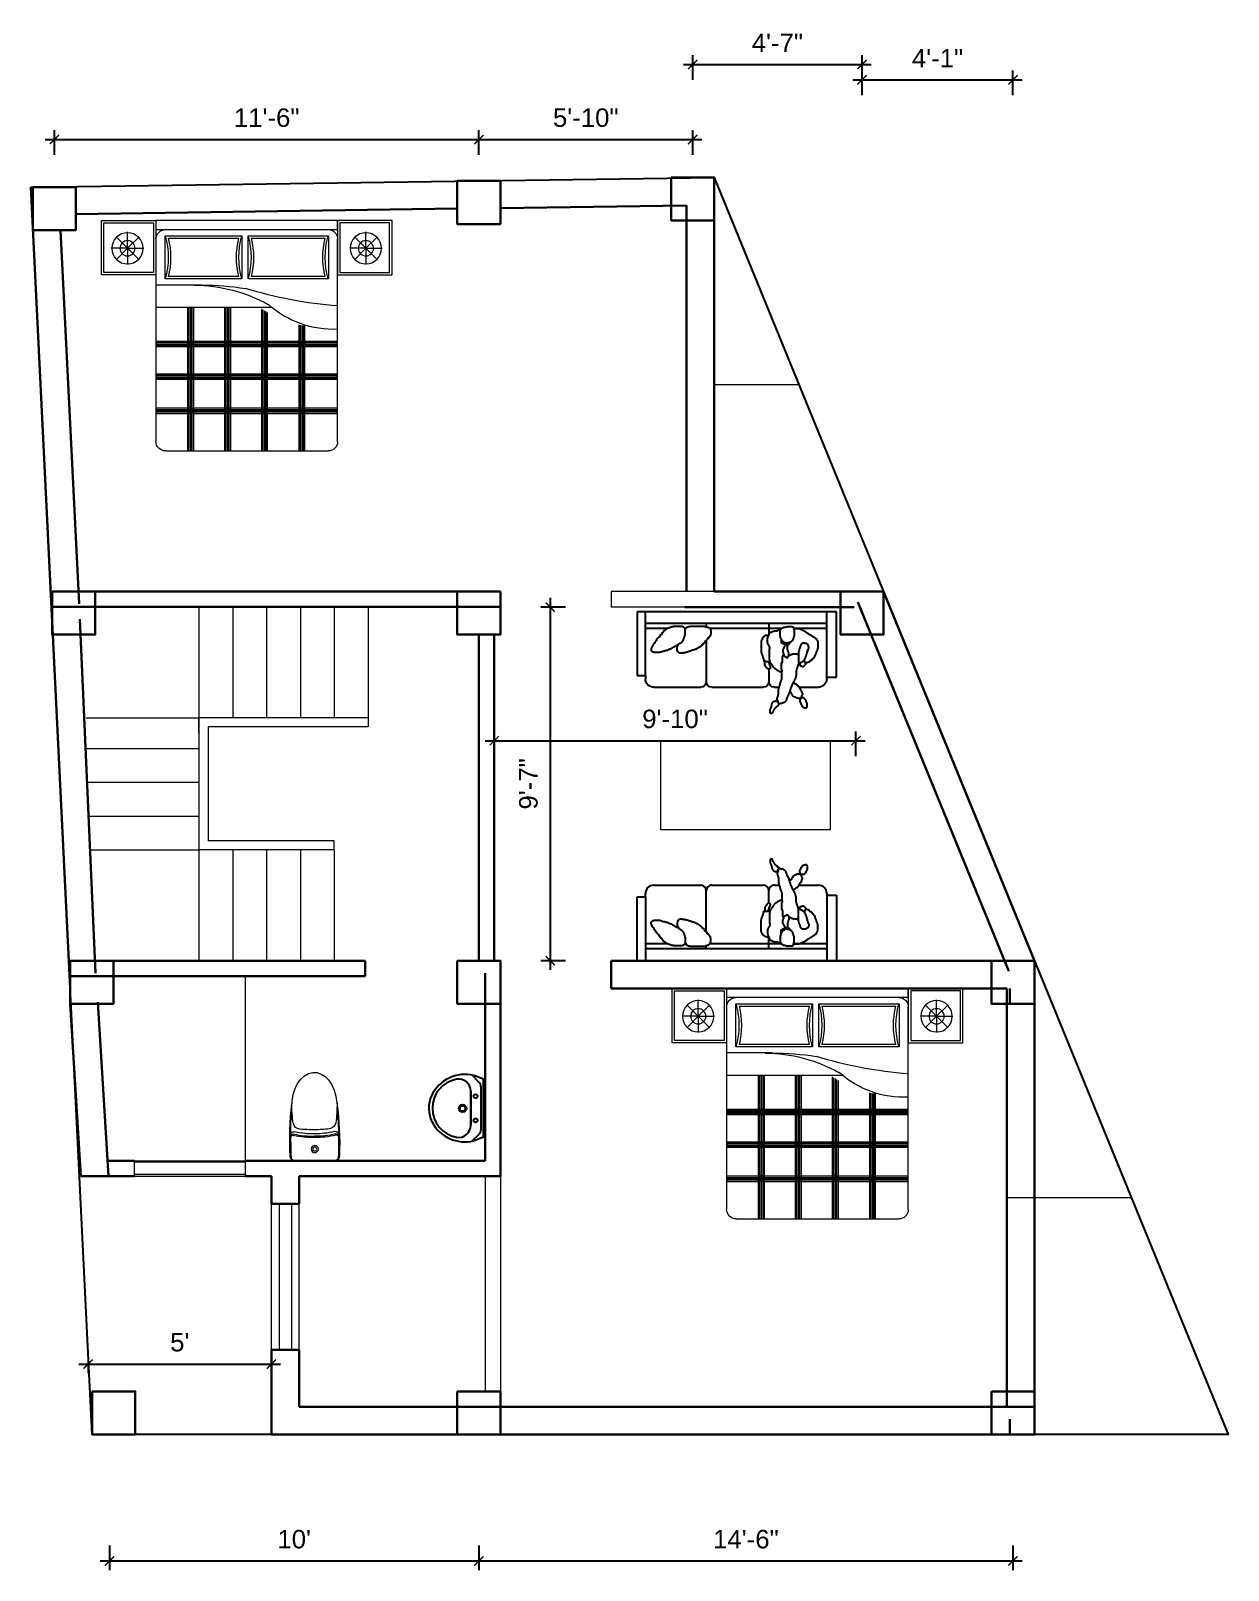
# Model space of a CAD drawing. Header units: inches. Extents: x -6683 to 26091, y -5972 to 4741.
# Drawn here: x 16925 to 17314, y -3688 to -3188 of the extents above; entities that cross this region are included whole.
import ezdxf

# ---------------------------------------------------------------- set-up
doc = ezdxf.new("R2010")
doc.units = ezdxf.units.IN
doc.header["$MEASUREMENT"] = 0
for name, color, linetype, lineweight in [('A-FURN', 9, 'Continuous', 5), ('interior wall', 10, 'Continuous', 13), ('stair', 201, 'Continuous', 13), ('WALL', 12, 'Continuous', 30), ('wall2', 1, 'Continuous', 15), ('windoow', 4, 'Continuous', 5)]:
    doc.layers.add(name, color=color, linetype=linetype, lineweight=lineweight)
doc.layers.add('furniture', color=253, linetype='Continuous')
doc.styles.add('arial 1000', font='arial.ttf')
doc.styles.get("Standard").update_dxf_attribs({"font": 'arial.ttf'})
doc.dimstyles.new("1-8'", dxfattribs={"dimtxt": 6, "dimasz": 3, "dimexe": 3, "dimexo": 6, "dimgap": 4, "dimtad": 1, "dimdec": 0, "dimzin": 0, "dimdsep": 46, "dimlunit": 4, "dimtxsty": 'arial 1000', "dimblk": 'ARCHTICK', "dimcen": 8, "dimdle": 3, "dimclrt": 7, "dimazin": 0, "dimtfac": 1, "dimtdec": 0, "dimtix": 1, "dimtmove": 2, "dimatfit": 3, "dimfxl": 5, "dimfxlon": 1, "dimarcsym": 0})

# ---------------------------------------------------------------- blocks, each defined once
blk = doc.blocks.new('*U26')
at = {"layer": 'furniture'}
for p, q in [((33.88, 8.71), (105.88, 8.71)), ((33.88, -14.98), (33.88, 8.71)), ((37.47, -14.98), (37.47, 8.71)), ((102.92, -14.33), (102.92, 8.71)), ((105.88, 8.71), (105.88, -14.33)), ((37.47, 4.47), (102.92, 4.47)), ((37.47, 2.64), (49.4, 2.64)), ((53.77, 2.64), (79.7, 2.64)), ((58.38, 4.47), (58.38, 0.21)), ((80.97, 4.47), (80.97, 3.23)), ((88.32, 2.64), (88.61, 2.64)), ((94.94, 2.64), (102.92, 2.64)), ((80.97, -1.69), (80.97, -16.56)), ((37.47, -14.98), (33.88, -14.98)), ((37.47, -15.56), (37.47, -14.98)), ((58.38, -12.07), (58.38, -16.56)), ((105.88, -14.33), (102.92, -14.33)), ((102.92, -14.33), (102.92, -15.56)), ((47.52, -18.56), (40.47, -18.56)), ((56.38, -18.56), (54.61, -18.56)), ((78.97, -18.56), (60.38, -18.56)), ((99.92, -18.56), (82.97, -18.56))]:
    blk.add_line(p, q, dxfattribs=at)
for points in [[(49.35, 2.64), (49.2, 2.64), (49, 2.59), (47.46, 2.59), (47.26, 2.49), (47.11, 2.49), (46.96, 2.39), (46.77, 2.34), (46.57, 2.24), (46.42, 2.19), (46.22, 2.14), (46.07, 2.04), (45.92, 1.95), (45.72, 1.85), (45.52, 1.75), (45.37, 1.7), (45.18, 1.5), (44.98, 1.4), (44.78, 1.25), (44.58, 1.1), (44.33, 0.95), (44.13, 0.85), (43.94, 0.7), (43.79, 0.6), (43.54, 0.45), (43.39, 0.36), (43.14, 0.21), (42.94, 0.11), (42.74, -0.04), (42.59, -0.19), (42.4, -0.29), (42.2, -0.39), (42, -0.54), (41.8, -0.64), (41.65, -0.79), (41.4, -0.94), (41.2, -1.14), (41.1, -1.33), (40.96, -1.58), (40.86, -1.78), (40.81, -1.98), (40.71, -2.18), (40.66, -2.38), (40.66, -4.42), (40.76, -4.61), (40.81, -4.81), (40.86, -5.01), (40.96, -5.21), (41.01, -5.36), (41.1, -5.56), (41.15, -5.76), (41.25, -5.96), (41.3, -6.16), (41.4, -6.35), (41.5, -6.55), (41.55, -6.75), (41.6, -6.9), (41.65, -7.1), (41.85, -7.5), (42, -7.7), (42.1, -7.85), (42.2, -8.04), (42.35, -8.24), (42.59, -8.44), (42.79, -8.54), (42.89, -8.74), (43.04, -8.84), (43.24, -8.94), (43.54, -9.04), (43.54, -9.19), (43.69, -9.34), (43.84, -9.49), (44.03, -9.54), (44.23, -9.63), (44.38, -9.68), (44.58, -9.73), (44.83, -9.78), (45.13, -9.78), (45.33, -9.54), (45.42, -9.39), (45.47, -9.19), (45.52, -8.99), (45.57, -8.84), (45.52, -8.64), (45.42, -8.44), (45.23, -8.19), (45.18, -7.99), (45.08, -7.8), (45.03, -7.6), (44.98, -7.4), (44.88, -7.2), (44.83, -7), (44.78, -6.85), (44.73, -6.65), (44.63, -6.45), (44.53, -6.25), (44.48, -6.06), (44.48, -5.71), (44.33, -5.51), (44.33, -5.31), (44.28, -5.16), (44.23, -4.96), (44.08, -4.86), (44.03, -4.66), (43.98, -4.52), (43.98, -4.02), (44.03, -3.82), (44.08, -3.62), (44.13, -3.42), (44.28, -3.12), (44.48, -3.02), (44.68, -2.88), (44.93, -2.78), (45.08, -2.73), (45.28, -2.73), (45.47, -2.63), (45.87, -2.63), (46.02, -2.68), (46.22, -2.73), (46.42, -2.83), (46.57, -2.88), (46.72, -3.07), (46.81, -3.27), (46.91, -3.47), (46.96, -3.67), (47.01, -3.87), (47.06, -4.07), (47.16, -4.27), (47.21, -4.47), (47.26, -4.61), (47.36, -4.81), (47.41, -5.01), (47.46, -5.16), (47.51, -5.36), (47.61, -5.61), (47.66, -5.86), (47.66, -9.93), (47.71, -10.13), (47.76, -10.33), (47.81, -10.53), (47.91, -10.73), (47.96, -10.93), (48.01, -11.13), (48.11, -11.32), (48.16, -11.52), (48.21, -11.67), (48.3, -11.92), (48.35, -12.07), (48.4, -12.27), (48.45, -12.47), (48.45, -12.62), (48.5, -12.82), (48.5, -14.31), (48.6, -14.55), (48.6, -14.75), (48.75, -14.95), (48.8, -15.15), (48.8, -15.35), (48.85, -15.5), (48.9, -15.65), (48.95, -15.8), (49.05, -15.95), (49.15, -16.14), (49.3, -16.39), (49.45, -16.59), (49.5, -16.79), (49.65, -16.99), (49.74, -17.19), (49.84, -17.39), (49.89, -17.59), (50.04, -17.79), (50.09, -17.93), (50.19, -18.18), (50.29, -18.38), (50.34, -18.53), (50.39, -18.73), (50.49, -18.93), (50.54, -19.13), (50.59, -19.33), (50.69, -19.52), (50.74, -19.72), (50.79, -19.92), (50.84, -20.12), (50.94, -20.32), (50.99, -20.52), (51.04, -20.72), (51.23, -21.11), (51.33, -21.31), (51.43, -21.46), (51.63, -21.86), (51.73, -22.06), (51.78, -22.26), (51.83, -22.46), (51.93, -22.66), (51.98, -22.85), (52.03, -23), (52.13, -23.2), (52.28, -23.5), (52.43, -23.75), (52.62, -23.9), (52.82, -24.05), (53.07, -24.2), (53.22, -24.2), (53.42, -24.3), (53.82, -24.4), (54.01, -24.44), (54.16, -24.49), (54.41, -24.59), (54.66, -24.79), (54.86, -24.89), (55.01, -24.99), (55.16, -25.19), (55.26, -25.39), (55.45, -25.49), (55.55, -25.69), (55.95, -25.89), (56.05, -26.08), (56.25, -26.28), (56.4, -26.48), (56.45, -26.68), (56.6, -26.88), (56.75, -27.08), (56.8, -27.28), (56.89, -27.48), (56.99, -27.63), (57.09, -27.87), (57.34, -28.02), (57.49, -28.07), (57.64, -28.07), (57.79, -27.92), (57.84, -27.72), (57.89, -27.53), (57.89, -26.78), (57.84, -26.58), (57.79, -26.43), (57.74, -26.23), (57.59, -26.04), (57.54, -25.89), (57.49, -25.69), (57.39, -25.49), (57.39, -25.29), (57.34, -25.14), (57.29, -24.94), (57.24, -24.74), (57.19, -24.59), (57.14, -24.4), (57.04, -24.25), (56.94, -24.05), (56.8, -23.85), (56.65, -23.75), (56.4, -23.65), (56.25, -23.6), (56, -23.55), (55.7, -23.35), (55.5, -23.5), (55.36, -23.65), (55.16, -23.95), (55.06, -24.2), (54.86, -24.44), (54.66, -24.59), (54.71, -24.4), (54.86, -24.2), (54.96, -23.95), (55.06, -23.75), (55.06, -23.6), (55.21, -23.3), (55.26, -23.1), (55.36, -22.95), (55.36, -22.56), (55.31, -22.41), (55.26, -22.26), (55.16, -22.06), (55.11, -21.86), (55.01, -21.71), (54.96, -21.56), (54.96, -21.41), (54.91, -21.26), (54.91, -19.62), (54.86, -19.43), (54.81, -19.23), (54.76, -19.03), (54.71, -18.83), (54.61, -18.63), (54.61, -18.48), (54.51, -18.23), (54.46, -18.03), (54.41, -17.83), (54.36, -17.69), (54.26, -17.54), (54.26, -17.19), (54.16, -16.99), (54.16, -16.84), (54.01, -16.64), (53.92, -16.39), (53.87, -16.24), (53.82, -16.05), (53.77, -15.85), (53.72, -15.65), (53.67, -15.45), (53.67, -13.76), (53.72, -13.51), (53.96, -13.26), (54.21, -13.06), (54.41, -12.96), (54.61, -12.91), (54.81, -12.77), (54.96, -12.62), (55.16, -12.52), (55.31, -12.47), (55.45, -12.37), (55.7, -12.22), (55.9, -12.07), (56.1, -11.92), (56.35, -11.72), (56.55, -11.47), (56.65, -11.32), (56.84, -11.13), (56.94, -10.88), (57.09, -10.73), (57.19, -10.48), (57.39, -10.28), (57.54, -10.08), (57.64, -9.88), (57.74, -9.73), (57.84, -9.54), (57.94, -9.39), (58.04, -9.19), (58.04, -8.79), (58.09, -8.64), (58.09, -4.81), (58.04, -4.57), (58.04, -4.17), (58.09, -4.02), (58.14, -3.87), (58.23, -3.62), (58.38, -3.42), (58.48, -3.22), (58.58, -3.02), (58.68, -2.88), (58.78, -2.63), (58.83, -2.43), (58.83, -0.94), (58.78, -0.74), (58.73, -0.59), (58.68, -0.39), (58.63, -0.24), (58.48, 0.01), (58.48, 0.16), (59.13, 0.16), (59.28, 0.11), (59.63, 0.11), (59.82, 0.01), (60.07, -0.24), (60.32, -0.34), (60.47, -0.59), (60.62, -0.74), (60.67, -0.89), (60.82, -1.19), (60.92, -1.33), (61.02, -1.53), (61.07, -1.68), (61.11, -1.88), (61.11, -6.06), (61.07, -6.21), (60.97, -6.45), (60.92, -6.6), (60.87, -6.8), (60.77, -7), (60.72, -7.2), (60.62, -7.4), (60.57, -7.6), (60.52, -7.8), (60.42, -7.99), (60.37, -8.19), (60.32, -8.39), (60.27, -8.54), (60.22, -8.74), (60.12, -8.94), (60.12, -9.14), (59.97, -9.19), (59.77, -9.24), (59.63, -9.19), (59.48, -9.19), (59.18, -9.24), (58.73, -9.24), (58.53, -9.34), (58.48, -9.54), (58.43, -9.73), (58.33, -9.93), (58.28, -10.13), (58.23, -10.33), (58.19, -10.53), (58.09, -10.68), (57.99, -10.88), (57.89, -11.03), (57.84, -11.27), (57.79, -11.47), (57.74, -11.67), (57.84, -11.82), (58.14, -11.97), (58.28, -12.07), (58.43, -12.07), (58.68, -11.97), (58.83, -11.82), (59.08, -11.62), (59.23, -11.47), (59.38, -11.27), (59.53, -11.03), (59.63, -10.88), (59.77, -10.68), (59.82, -10.53), (59.87, -10.38), (59.87, -9.44), (60.07, -9.14), (60.12, -9.09)], [(49.41, 2.68), (49.35, 2.5), (49.3, 2.28), (49.24, 2.05), (49.24, 0), (49.35, -0.23), (49.41, -0.46), (49.52, -0.8), (49.58, -1.03), (49.69, -1.25), (49.75, -1.48), (49.87, -1.54), (49.98, -1.77), (50.09, -1.82), (50.09, -1.94), (50.21, -2.05), (50.32, -2.17), (50.43, -2.22), (50.55, -2.28), (50.66, -2.34), (50.78, -2.39), (50.89, -2.39), (51, -2.45), (51.12, -2.51), (51.23, -2.51), (51.34, -2.56), (51.46, -2.56), (51.63, -2.62), (51.74, -2.68), (52.31, -2.68), (52.43, -2.62), (52.65, -2.51), (52.77, -2.39), (52.99, -2.22), (53.11, -2.22), (53.22, -2.17), (53.34, -2.05), (53.45, -1.99), (53.56, -1.88), (53.62, -1.77), (53.73, -1.54), (53.91, -1.25), (53.96, -1.08), (54.08, -0.86), (54.13, -0.63), (54.13, -0.4), (54.3, -0.17), (54.3, 1.59), (54.25, 1.82), (54.25, 2.05), (54.13, 2.11), (54.08, 2.22), (53.96, 2.45), (53.91, 2.56), (53.79, 2.62), (53.68, 2.73), (53.45, 2.9), (53.22, 3.02), (52.99, 3.07), (52.6, 3.07), (52.37, 3.13), (52.2, 3.19), (51.97, 3.3), (51.8, 3.36), (50.04, 3.36), (49.81, 3.24), (49.69, 3.19), (49.58, 3.19), (49.47, 3.13), (49.41, 2.68)], [(58.52, 0.17), (58.4, 0.17), (58.27, 0.42), (58.21, 0.61), (58.15, 0.86), (58.08, 0.99), (58.02, 1.17), (57.77, 1.3), (57.58, 1.3), (57.46, 1.36), (57.15, 1.55), (57.02, 1.61), (56.83, 1.67), (56.71, 1.67), (56.52, 1.74), (56.34, 1.86), (55.59, 1.86), (55.27, 1.92), (55.02, 2.05), (54.9, 2.11), (54.65, 2.11), (54.52, 2.17), (54.09, 2.17)], [(88.54, 2.26), (88.41, 2.4), (88.34, 2.6), (88.28, 2.73), (88.08, 3), (87.94, 3.13), (87.81, 3.13), (87.61, 3.27), (87.41, 3.33), (87.14, 3.33), (86.87, 3.4), (86.61, 3.47), (81.66, 3.47), (81.4, 3.4), (81.13, 3.27), (80.86, 3.2), (80.6, 3.13), (80.39, 3.07), (80.13, 3), (79.86, 2.73), (79.73, 2.67), (79.59, 2.53), (79.46, 2.33), (79.39, 2.06), (79.33, 1.8), (79.33, 0.59), (79.39, 0.39), (79.46, 0.13), (79.66, -0.21), (79.79, -0.41), (79.99, -0.68), (80.26, -0.88), (80.53, -1.01), (80.66, -1.28), (80.86, -1.55), (81.06, -1.81), (81.33, -1.95), (81.53, -2.21), (81.66, -2.55), (81.86, -2.75), (82.2, -2.88), (82.33, -3.22), (82.53, -3.42), (82.8, -3.69), (83.07, -3.89), (83.4, -4.09), (83.67, -4.22), (83.93, -4.35), (84.14, -4.62), (84.34, -4.62), (84.6, -4.82), (84.87, -4.89), (85.14, -4.96), (85.4, -5.09), (85.67, -5.16), (85.94, -5.22), (86.21, -5.29), (86.47, -5.42), (86.74, -5.56), (87.01, -5.62), (87.27, -5.69), (87.54, -5.82), (87.81, -5.89), (88.08, -5.96), (88.34, -6.03), (88.54, -6.09), (88.81, -6.09), (89.08, -6.16), (89.34, -6.23), (89.55, -6.23), (89.81, -6.29), (90.35, -6.29), (90.61, -6.23), (90.81, -6.09), (91.01, -6.03), (91.15, -5.89), (91.28, -5.76), (91.35, -5.42), (91.48, -5.22), (91.48, -4.29), (91.42, -4.15), (91.42, -3.95), (91.35, -3.69), (91.21, -3.62), (91.15, -3.49), (91.08, -3.35), (90.95, -3.15), (90.88, -3.02), (90.75, -2.75)], [(92.68, 3.2), (92.88, 3.27), (93.15, 3.27), (93.42, 3.2), (93.69, 3.13), (93.95, 3), (94.22, 2.87), (94.49, 2.8), (94.75, 2.73), (95.02, 2.6), (95.22, 2.53), (95.49, 2.4), (95.69, 2.13), (95.96, 1.93), (96.22, 1.86), (96.42, 1.66), (96.56, 1.4), (96.83, 1.19), (97.09, 0.66), (97.29, 0.39), (97.56, 0.19), (97.83, -0.34), (98.09, -0.54), (98.36, -0.74), (98.63, -0.94), (98.9, -1.48), (99.1, -1.75), (99.3, -2.01), (99.5, -2.28), (99.7, -2.62), (99.83, -2.82), (100.03, -3.15), (100.23, -3.42), (100.36, -3.62), (100.5, -3.82), (100.57, -4.09), (100.7, -4.22), (100.77, -4.42), (100.9, -4.62), (100.9, -5.16), (100.63, -5.49), (100.5, -5.62), (100.23, -5.76), (100.03, -5.82), (99.76, -5.89), (99.56, -5.96), (98.09, -5.96), (97.83, -5.89), (97.56, -5.82), (97.36, -5.76), (97.03, -5.62), (96.83, -5.56), (96.56, -5.49), (96.29, -5.49), (96.02, -5.42), (95.76, -5.29), (95.49, -5.22), (95.22, -5.16), (95.02, -5.16), (94.75, -5.02), (94.49, -4.82), (94.29, -4.82), (93.95, -4.69), (93.75, -4.62), (93.49, -4.55), (93.15, -4.29), (92.88, -4.15), (92.62, -3.95), (92.35, -3.75), (92.02, -3.62), (91.82, -3.55), (91.48, -3.35), (91.21, -3.28), (91.01, -3.08), (90.75, -2.95), (90.48, -2.68), (90.15, -2.48), (89.88, -2.35), (89.68, -2.08), (89.48, -1.88), (89.34, -1.61), (89.14, -1.35), (89.08, -1.08), (89.01, -0.88), (88.94, -0.61), (88.81, -0.34), (88.74, -0.08), (88.68, 0.13), (88.61, 0.39), (88.61, 2.67), (88.68, 2.8), (88.94, 2.87), (89.21, 3.07), (89.41, 3.2), (89.61, 3.33), (92.82, 3.33), (93.02, 3.27)], [(53.93, -1.17), (53.96, -1.58), (53.96, -2.27), (53.9, -2.39), (53.65, -2.58), (53.52, -2.58), (53.4, -2.64), (53.15, -2.77), (52.9, -2.89), (52.77, -2.89), (52.65, -3.02), (52.27, -3.02), (52.27, -3.14), (52.52, -3.33), (52.65, -3.58), (52.77, -3.77), (52.84, -4.02), (52.96, -4.27), (53.09, -4.52), (53.15, -4.64), (53.21, -4.77), (53.27, -4.95), (53.27, -5.83), (53.21, -6.14), (53.15, -6.33), (52.96, -6.58), (52.9, -6.77), (52.9, -7.08), (52.84, -7.27), (52.59, -7.46), (52.34, -7.58), (52.15, -7.64), (51.96, -7.77), (51.84, -7.83), (51.59, -7.89), (51.46, -7.64), (51.4, -7.46), (51.27, -7.21), (51.21, -7.02), (51.15, -6.77), (51.15, -6.33), (51.21, -6.02), (51.34, -5.77), (51.4, -5.52), (51.52, -5.14), (51.59, -4.95), (51.59, -3.89), (51.65, -3.58), (51.59, -3.45), (51.59, -3.33), (51.52, -3.2), (51.4, -3.2), (51.34, -3.08), (51.21, -3.02), (51.09, -3.02), (51.03, -2.89), (50.96, -2.77), (50.84, -2.64), (50.84, -2.39)], [(45.59, -8.79), (45.84, -9.02), (45.96, -9.27), (46.15, -9.39), (46.28, -9.39), (46.46, -9.52), (46.59, -9.58), (46.71, -9.64), (46.9, -9.71), (47.03, -9.77), (47.03, -9.89), (47.09, -10.02), (47.15, -10.27), (47.15, -10.64), (47.03, -10.71), (46.9, -10.83), (46.71, -10.89), (46.46, -10.96), (46.21, -11.08), (45.96, -11.08), (45.71, -10.96), (45.59, -10.83), (45.47, -10.71), (45.34, -10.58), (45.28, -10.46), (45.15, -10.33), (45.03, -10.21), (45.03, -10.08), (45.13, -9.78)], [(51.15, -7.21), (51.03, -7.14), (50.96, -7.02), (50.65, -6.96), (50.53, -6.89), (50.28, -6.71), (50.03, -6.64), (49.9, -6.58), (49.65, -6.52), (49.46, -6.46), (49.15, -6.52), (48.96, -6.46), (48.21, -6.46), (48.09, -6.58), (47.96, -6.58), (47.84, -6.71), (47.71, -6.77), (47.65, -6.89)], [(53.7, -13.29), (53.64, -13.17), (53.58, -12.93), (53.58, -12.51), (53.64, -12.27), (53.76, -12.09), (53.76, -9.88), (53.64, -9.82), (53.58, -9.52), (53.46, -9.34), (53.46, -7.66), (53.4, -7.48), (53.28, -7.42), (53.28, -7.18), (53.22, -7.06), (53.16, -6.94), (53.04, -6.94), (52.98, -6.88)], [(49.59, -16.71), (49.34, -16.96), (49.09, -17.15), (48.96, -17.21), (48.71, -17.34), (48.59, -17.46), (48.28, -17.71), (48.03, -17.9), (47.78, -18.09), (47.65, -18.34), (47.59, -18.46), (47.46, -18.65), (47.34, -18.77), (47.09, -19.27), (46.96, -19.46), (46.9, -19.59), (46.71, -19.84), (46.65, -19.96), (46.46, -20.21), (46.4, -20.46), (46.28, -20.71), (46.21, -20.96), (46.21, -21.21), (46.34, -21.34), (46.34, -21.46), (46.46, -21.59), (46.53, -21.71), (46.53, -21.96), (46.59, -22.09), (46.65, -22.21), (46.78, -22.34), (46.96, -22.65), (47.09, -22.9), (47.09, -23.03), (47.15, -23.28), (47.15, -23.71), (47.09, -23.96), (46.96, -24.21), (46.84, -24.46), (46.78, -24.65), (46.65, -24.84), (46.59, -24.96), (46.46, -25.21), (46.21, -25.53), (46.21, -25.65), (46.09, -25.65), (46.03, -25.78), (45.78, -25.84), (45.65, -25.9), (45.4, -25.96), (45.28, -25.96), (45.09, -26.03), (44.84, -26.03), (44.72, -25.96), (44.65, -25.71), (44.53, -25.59), (44.47, -25.34), (44.47, -24.59), (44.53, -24.34), (44.65, -24.15), (44.72, -23.9), (44.84, -23.71), (44.9, -23.53), (45.03, -23.28), (45.22, -22.96), (45.4, -22.71), (45.53, -22.65), (45.78, -22.46), (46.03, -22.4), (46.65, -22.4), (46.78, -22.46), (46.9, -22.53), (47.15, -22.53), (47.28, -22.59), (47.78, -22.59), (47.9, -22.53), (48.09, -22.53), (48.34, -22.46), (48.65, -22.28), (48.9, -22.15), (49.15, -22.15), (49.28, -22.03), (49.59, -21.78), (49.65, -21.65), (49.78, -21.4), (49.9, -21.21), (50.03, -21.09), (50.15, -20.9), (50.21, -20.77), (50.34, -20.65), (50.34, -20.52), (50.46, -20.52), (50.53, -20.4), (50.65, -20.4), (50.71, -20.27), (50.84, -20.15)]]:
    blk.add_lwpolyline(points, dxfattribs=at)
for centre, radius, start, end in [((40.47, -15.56), 3, 180, 270), ((56.38, -16.56), 2, 270, 0), ((60.38, -16.56), 2, 180, 270), ((78.97, -16.56), 2, 270, 0), ((82.97, -16.56), 2, 180, 270), ((99.92, -15.56), 3, 270, 0)]:
    blk.add_arc(centre, radius, start, end, dxfattribs=at)
blk = doc.blocks.new('_ArchTick')
at = {"color": 0, "const_width": 0.15}
blk.add_lwpolyline([(-0.5, -0.5), (0.5, 0.5)], dxfattribs=at)
blk = doc.blocks.new('*D70')
at = {"layer": 'Defpoints', "color": 0, "transparency": 16777216}
for p in [(17070.71, -3643.85), (17244.32, -3643.85), (17244.32, -3684.98)]:
    blk.add_point(p, dxfattribs=at)
at = {"layer": 'WALL', "color": 0, "lineweight": -2, "transparency": 16777216}
for p, q in [((17070.71, -3679.98), (17070.71, -3687.98)), ((17244.32, -3679.98), (17244.32, -3687.98)), ((17067.71, -3684.98), (17247.32, -3684.98))]:
    blk.add_line(p, q, dxfattribs=at)
at = {"layer": 'WALL', "color": 0, "lineweight": -2, "transparency": 16777216, "xscale": 3, "yscale": 3, "zscale": 3, "rotation": 180}
blk.add_blockref('_ArchTick', (17070.71, -3684.98), dxfattribs=at)
at = {"layer": 'WALL', "color": 0, "lineweight": -2, "transparency": 16777216, "xscale": 3, "yscale": 3, "zscale": 3}
blk.add_blockref('_ArchTick', (17244.32, -3684.98), dxfattribs=at)
at = {"layer": 'WALL', "color": 7, "transparency": 16777216, "insert": (17157.51, -3677.92), "char_height": 6, "attachment_point": 5, "style": 'arial 1000'}
blk.add_mtext('14\'-6"', dxfattribs=at)
blk = doc.blocks.new('*D71')
at = {"layer": 'Defpoints', "color": 0, "transparency": 16777216}
for p in [(17195.26, -3198.5), (17140.22, -3235.2), (17195.26, -3369.85)]:
    blk.add_point(p, dxfattribs=at)
at = {"layer": 'wall2', "color": 0, "lineweight": -2, "transparency": 16777216}
for p, q in [((17140.22, -3203.5), (17140.22, -3195.5)), ((17195.26, -3203.5), (17195.26, -3195.5)), ((17137.22, -3198.5), (17198.26, -3198.5))]:
    blk.add_line(p, q, dxfattribs=at)
at = {"layer": 'wall2', "color": 0, "lineweight": -2, "transparency": 16777216, "xscale": 3, "yscale": 3, "zscale": 3, "rotation": 180}
blk.add_blockref('_ArchTick', (17140.22, -3198.5), dxfattribs=at)
at = {"layer": 'wall2', "color": 0, "lineweight": -2, "transparency": 16777216, "xscale": 3, "yscale": 3, "zscale": 3}
blk.add_blockref('_ArchTick', (17195.26, -3198.5), dxfattribs=at)
at = {"layer": 'wall2', "color": 7, "transparency": 16777216, "insert": (17167.74, -3191.5), "char_height": 6, "attachment_point": 5, "style": 'arial 1000'}
blk.add_mtext('4\'-7"', dxfattribs=at)
blk = doc.blocks.new('*D72')
at = {"layer": 'Defpoints', "color": 0, "transparency": 16777216}
for p in [(17244.32, -3203.5), (17195.26, -3369.85), (17244.32, -3489.85)]:
    blk.add_point(p, dxfattribs=at)
at = {"layer": 'wall2', "color": 0, "lineweight": -2, "transparency": 16777216}
for p, q in [((17195.26, -3208.5), (17195.26, -3200.5)), ((17244.32, -3208.5), (17244.32, -3200.5)), ((17192.26, -3203.5), (17247.32, -3203.5))]:
    blk.add_line(p, q, dxfattribs=at)
at = {"layer": 'wall2', "color": 0, "lineweight": -2, "transparency": 16777216, "xscale": 3, "yscale": 3, "zscale": 3, "rotation": 180}
blk.add_blockref('_ArchTick', (17195.26, -3203.5), dxfattribs=at)
at = {"layer": 'wall2', "color": 0, "lineweight": -2, "transparency": 16777216, "xscale": 3, "yscale": 3, "zscale": 3}
blk.add_blockref('_ArchTick', (17244.32, -3203.5), dxfattribs=at)
at = {"layer": 'wall2', "color": 7, "transparency": 16777216, "insert": (17219.79, -3196.49), "char_height": 6, "attachment_point": 5, "style": 'arial 1000'}
blk.add_mtext('4\'-1"', dxfattribs=at)
blk = doc.blocks.new('*D68')
at = {"layer": 'Defpoints', "color": 0, "transparency": 16777216}
for p in [(16943.7, -3616.35), (17003.29, -3616.35), (17003.29, -3620.95)]:
    blk.add_point(p, dxfattribs=at)
at = {"layer": 'wall2', "color": 0, "lineweight": -2, "transparency": 16777216}
for p, q in [((16940.7, -3620.95), (17006.29, -3620.95)), ((16943.7, -3620.95), (16943.7, -3623.95)), ((17003.29, -3620.95), (17003.29, -3623.95))]:
    blk.add_line(p, q, dxfattribs=at)
at = {"layer": 'wall2', "color": 0, "lineweight": -2, "transparency": 16777216, "xscale": 3, "yscale": 3, "zscale": 3, "rotation": 180}
blk.add_blockref('_ArchTick', (16943.7, -3620.95), dxfattribs=at)
at = {"layer": 'wall2', "color": 0, "lineweight": -2, "transparency": 16777216, "xscale": 3, "yscale": 3, "zscale": 3}
blk.add_blockref('_ArchTick', (17003.29, -3620.95), dxfattribs=at)
at = {"layer": 'wall2', "color": 7, "transparency": 16777216, "insert": (16973.49, -3613.9), "char_height": 6, "attachment_point": 5, "style": 'arial 1000'}
blk.add_mtext("5'", dxfattribs=at)
blk = doc.blocks.new('*D73')
at = {"layer": 'Defpoints', "color": 0, "transparency": 16777216}
for p in [(17070.71, -3222.91), (16932.76, -3238.34), (17070.71, -3369.85)]:
    blk.add_point(p, dxfattribs=at)
at = {"layer": 'wall2', "color": 0, "lineweight": -2, "transparency": 16777216}
for p, q in [((16932.76, -3227.91), (16932.76, -3219.91)), ((17070.71, -3227.91), (17070.71, -3219.91)), ((16929.76, -3222.91), (17073.71, -3222.91))]:
    blk.add_line(p, q, dxfattribs=at)
at = {"layer": 'wall2', "color": 0, "lineweight": -2, "transparency": 16777216, "xscale": 3, "yscale": 3, "zscale": 3, "rotation": 180}
blk.add_blockref('_ArchTick', (16932.76, -3222.91), dxfattribs=at)
at = {"layer": 'wall2', "color": 0, "lineweight": -2, "transparency": 16777216, "xscale": 3, "yscale": 3, "zscale": 3}
blk.add_blockref('_ArchTick', (17070.71, -3222.91), dxfattribs=at)
at = {"layer": 'wall2', "color": 7, "transparency": 16777216, "insert": (17001.74, -3215.84), "char_height": 6, "attachment_point": 5, "style": 'arial 1000'}
blk.add_mtext('11\'-6"', dxfattribs=at)
blk = doc.blocks.new('*D74')
at = {"layer": 'Defpoints', "color": 0, "transparency": 16777216}
for p in [(17140.22, -3222.91), (17140.22, -3235.2), (17070.71, -3369.85)]:
    blk.add_point(p, dxfattribs=at)
at = {"layer": 'wall2', "color": 0, "lineweight": -2, "transparency": 16777216}
for p, q in [((17070.71, -3227.91), (17070.71, -3219.91)), ((17140.22, -3227.91), (17140.22, -3219.91)), ((17067.71, -3222.91), (17143.22, -3222.91))]:
    blk.add_line(p, q, dxfattribs=at)
at = {"layer": 'wall2', "color": 0, "lineweight": -2, "transparency": 16777216, "xscale": 3, "yscale": 3, "zscale": 3, "rotation": 180}
blk.add_blockref('_ArchTick', (17070.71, -3222.91), dxfattribs=at)
at = {"layer": 'wall2', "color": 0, "lineweight": -2, "transparency": 16777216, "xscale": 3, "yscale": 3, "zscale": 3}
blk.add_blockref('_ArchTick', (17140.22, -3222.91), dxfattribs=at)
at = {"layer": 'wall2', "color": 7, "transparency": 16777216, "insert": (17105.46, -3215.84), "char_height": 6, "attachment_point": 5, "style": 'arial 1000'}
blk.add_mtext('5\'-10"', dxfattribs=at)
blk = doc.blocks.new('*D69')
at = {"layer": 'Defpoints', "color": 0, "transparency": 16777216}
for p in [(16950.66, -3643.85), (17070.71, -3643.85), (17070.71, -3684.98)]:
    blk.add_point(p, dxfattribs=at)
at = {"layer": 'wall2', "color": 0, "lineweight": -2, "transparency": 16777216}
for p, q in [((16950.66, -3679.98), (16950.66, -3687.98)), ((17070.71, -3679.98), (17070.71, -3687.98)), ((16947.66, -3684.98), (17073.71, -3684.98))]:
    blk.add_line(p, q, dxfattribs=at)
at = {"layer": 'wall2', "color": 0, "lineweight": -2, "transparency": 16777216, "xscale": 3, "yscale": 3, "zscale": 3, "rotation": 180}
blk.add_blockref('_ArchTick', (16950.66, -3684.98), dxfattribs=at)
at = {"layer": 'wall2', "color": 0, "lineweight": -2, "transparency": 16777216, "xscale": 3, "yscale": 3, "zscale": 3}
blk.add_blockref('_ArchTick', (17070.71, -3684.98), dxfattribs=at)
at = {"layer": 'wall2', "color": 7, "transparency": 16777216, "insert": (17010.68, -3677.92), "char_height": 6, "attachment_point": 5, "style": 'arial 1000'}
blk.add_mtext("10'", dxfattribs=at)
blk = doc.blocks.new('A$C3AED30AC')
at = {"layer": 'A-FURN', "color": 147, "linetype": 'ByBlock'}
for p, q in [((0, 1532), (0, 1982)), ((0, 1982), (450, 1982)), ((450, 1982), (1950, 1982)), ((450, 1982), (450, 1532)), ((450, 1906), (450, 1982)), ((1950, 1982), (1950, 1532)), ((2400, 1982), (1950, 1982)), ((2400, 1532), (2400, 1982)), ((450, 1906), (1950, 1906)), ((450, 155), (450, 1830)), ((1950, 1830), (1950, 159)), ((450, 1532), (0, 1532)), ((1950, 1532), (2400, 1532)), ((1870, 79), (526, 79))]:
    blk.add_line(p, q, dxfattribs=at)
at = {"layer": 'A-FURN', "color": 8}
for p, q in [((20, 1552), (20, 1962)), ((20, 1962), (430, 1962)), ((430, 1962), (430, 1552)), ((1970, 1962), (1970, 1552)), ((2380, 1962), (1970, 1962)), ((2380, 1552), (2380, 1962)), ((430, 1552), (20, 1552)), ((1970, 1552), (2380, 1552))]:
    blk.add_line(p, q, dxfattribs=at)
at = {"layer": 'A-FURN', "color": 5, "linetype": 'ByBlock'}
for p, q in [((216, 1752), (121, 1847)), ((216, 1752), (216, 1887)), ((216, 1752), (311, 1847)), ((526, 1855), (526, 1500)), ((1189, 1855), (526, 1855)), ((1189, 1500), (1189, 1855)), ((1873, 1855), (1240, 1855)), ((1240, 1855), (1240, 1500)), ((1873, 1500), (1873, 1855)), ((2184, 1752), (2089, 1847)), ((2184, 1752), (2184, 1887)), ((2184, 1752), (2279, 1847)), ((216, 1752), (82, 1752)), ((216, 1752), (121, 1657)), ((216, 1752), (216, 1752)), ((216, 1752), (216, 1752)), ((216, 1752), (216, 1752)), ((216, 1752), (350, 1752)), ((216, 1752), (216, 1618)), ((216, 1752), (311, 1657)), ((2184, 1752), (2049, 1752)), ((2184, 1752), (2089, 1657)), ((2184, 1752), (2318, 1752)), ((2184, 1752), (2184, 1752)), ((2184, 1752), (2184, 1752)), ((2184, 1752), (2184, 1752)), ((2184, 1752), (2279, 1657)), ((2184, 1752), (2184, 1618)), ((526, 1500), (1189, 1500)), ((1240, 1500), (1873, 1500)), ((1574, 1449), (1950, 1449)), ((996, 1264), (1950, 1264))]:
    blk.add_line(p, q, dxfattribs=at)
at = {"layer": 'A-FURN', "color": 9}
for p, q in [((1163, 1835), (552, 1835)), ((1847, 1835), (1266, 1835)), ((552, 1520), (1163, 1520)), ((1266, 1520), (1847, 1520))]:
    blk.add_line(p, q, dxfattribs=at)
at = {"layer": 'A-FURN', "color": 8, "linetype": 'Continuous'}
for p, q in [((1030, 1223), (1030, 79)), ((1042, 1230), (1042, 79)), ((1054, 1237), (1054, 79)), ((1067, 1245), (1067, 79)), ((1079, 1253), (1079, 79)), ((1335, 1264), (1335, 79)), ((1347, 1264), (1347, 79)), ((1359, 1264), (1359, 79)), ((1372, 1264), (1372, 79)), ((1384, 1264), (1384, 79)), ((1640, 1264), (1640, 79)), ((1652, 1264), (1652, 79)), ((1664, 1264), (1664, 79)), ((1677, 1264), (1677, 79)), ((1689, 1264), (1689, 79)), ((722, 1115), (722, 79)), ((734, 1115), (734, 79)), ((746, 1115), (746, 79)), ((759, 1117), (759, 79)), ((771, 1120), (771, 79)), ((450, 983), (1950, 983)), ((450, 971), (1950, 971)), ((450, 959), (1950, 959)), ((450, 950), (1950, 950)), ((450, 938), (1950, 938)), ((450, 713), (1950, 713)), ((450, 701), (1950, 701)), ((450, 689), (1950, 689)), ((450, 680), (1950, 680)), ((450, 668), (1950, 668)), ((450, 431), (1950, 431)), ((450, 419), (1950, 419)), ((450, 407), (1950, 407)), ((450, 398), (1950, 398)), ((450, 386), (1950, 386))]:
    blk.add_line(p, q, dxfattribs=at)
at = {"layer": 'A-FURN', "color": 5, "linetype": 'ByBlock'}
for centre, radius in [((216, 1752), 129), ((216, 1752), 62.8), ((2184, 1752), 129), ((2184, 1752), 62.8)]:
    blk.add_circle(centre, radius, dxfattribs=at)
at = {"layer": 'A-FURN', "color": 147, "linetype": 'ByBlock'}
for centre, radius, start, end in [((526, 1830), 76.2, 90, 180), ((1873, 1830), 76.2, 0, 90), ((526, 155), 76.2, 180, 270), ((1870, 159), 80, 270, 0)]:
    blk.add_arc(centre, radius, start, end, dxfattribs=at)
at = {"layer": 'A-FURN', "color": 5, "linetype": 'ByBlock'}
for centre, radius, start, end in [((-83, 1677), 635, 343.7398, 16.2602), ((1799, 1677), 635, 163.7398, 196.2602), ((630, 1677), 635, 343.7398, 16.2602), ((2483, 1677), 635, 163.7398, 196.2602), ((194, 4689), 3422, 274.2889, 287.25), ((1639, 177), 1271, 90.3564, 119.0389), ((1573, -870), 2319, 89.9801, 99.0312), ((485, 1886), 803, 267.4969, 311.9132)]:
    blk.add_arc(centre, radius, start, end, dxfattribs=at)
at = {"layer": 'A-FURN', "color": 9}
for centre, start, end in [((-83, 1677), 346.0594, 13.9406), ((1799, 1677), 166.0594, 193.9406), ((630, 1677), 346.0594, 13.9406), ((2483, 1677), 166.0594, 193.9406)]:
    blk.add_arc(centre, 655, start, end, dxfattribs=at)
blk = doc.blocks.new('A$C2BC6131C')
at = {"layer": 'A-FURN', "color": 8}
for p in [(0, 164), (0, -164)]:
    blk.add_line(p, (0, 0), dxfattribs=at)
for radius in [29.6, 16.1]:
    blk.add_circle((96, 0), radius, dxfattribs=at)
for centre, radius, start, end in [((40, 164), 40, 92.5999, 180), ((197, -4116), 4312, 86.3006, 92.4712), ((155, -2371), 2577, 82.8664, 92.5999), ((793, 24), 602, 165.6185, 182.2533), ((193, 178), 18.2, 343.3813, 66.4724), ((202, 176), 18.8, 342.3593, 95.9315), ((793, 24), 592, 165.6185, 182.2533), ((774, 24), 552, 165.6185, 182.4575), ((218, 172), 24.1, 332.2033, 71.9404), ((321, 116), 60, 100.4701, 174.6079), ((468, -913), 1100, 89.6519, 98.297), ((1633, -8), 1378, 174.6079, 179.6591), ((1633, 8), 1378, 180.3409, 185.3921), ((793, -24), 602, 177.7467, 194.3815), ((793, -24), 592, 177.7467, 194.3815), ((774, -24), 552, 177.5425, 194.3815), ((321, -116), 60, 185.3921, 259.5299), ((40, -164), 40, 180, 267.4001), ((197, 4116), 4312, 267.5288, 273.6994), ((155, 2371), 2577, 267.4001, 277.1336), ((202, -176), 18.8, 264.0685, 17.6407), ((193, -178), 18.2, 293.5276, 16.6187), ((218, -172), 24.1, 288.0596, 27.7967), ((468, 913), 1100, 261.703, 270.3481)]:
    blk.add_arc(centre, radius, start, end, dxfattribs=at)
blk.add_ellipse((441, 0), major_axis=(-289, 0), ratio=0.648116, start_param=1.570796, end_param=4.592942, dxfattribs=at)
blk = doc.blocks.new('A$C2C8E2855')
at = {"color": 3}
for p, q in [((50, -118), (20, -196)), ((530, -118), (50, -118)), ((52, -118), (529, -118)), ((530, -118), (560, -196)), ((77, -154), (19, -208)), ((111, -140), (471, -140)), ((149, -223), (431, -223)), ((431, -223), (149, -223)), ((507, -155), (563, -213))]:
    blk.add_line(p, q, dxfattribs=at)
for centre, radius in [((191, -183), 16.3), ((391, -183), 16.3), ((292, -290), 31.6), ((292, -290), 23)]:
    blk.add_circle(centre, radius, dxfattribs=at)
for centre, radius, start, end in [((318, -270), 307, 166.1751, 244.7296), ((149, -323), 100, 90, 190.5602), ((111, -190), 50, 90, 133.181), ((261, -270), 307, 297.0639, 13.8249), ((431, -323), 100, 349.4398, 90), ((471, -190), 50, 44.5607, 90), ((290, -297), 243, 190.5602, 349.4398), ((290, -319), 250, 245.8071, 296.4628), ((318, -270), 307, 266.589, 266.5936)]:
    blk.add_arc(centre, radius, start, end, dxfattribs=at)
at = {"color": 3, "width": 0.8, "flags": 9}
for tag in ['XSIZE', 'YSIZE']:
    blk.add_attdef(tag, (290, -118), '', height=0.5, dxfattribs=at)
blk = doc.blocks.new('*D75')
at = {"layer": 'Defpoints', "color": 0, "transparency": 16777216}
for p in [(17193.26, -3418.35), (17075.71, -3436.85), (17193.26, -3436.85)]:
    blk.add_point(p, dxfattribs=at)
at = {"layer": 'wall2', "color": 0, "lineweight": -2, "transparency": 16777216}
for p, q in [((17075.71, -3423.35), (17075.71, -3415.35)), ((17193.26, -3423.35), (17193.26, -3415.35)), ((17072.71, -3418.35), (17196.26, -3418.35))]:
    blk.add_line(p, q, dxfattribs=at)
at = {"layer": 'wall2', "color": 0, "lineweight": -2, "transparency": 16777216, "xscale": 3, "yscale": 3, "zscale": 3, "rotation": 180}
blk.add_blockref('_ArchTick', (17075.71, -3418.35), dxfattribs=at)
at = {"layer": 'wall2', "color": 0, "lineweight": -2, "transparency": 16777216, "xscale": 3, "yscale": 3, "zscale": 3}
blk.add_blockref('_ArchTick', (17193.26, -3418.35), dxfattribs=at)
at = {"layer": 'wall2', "color": 7, "transparency": 16777216, "insert": (17134.48, -3411.28), "char_height": 6, "attachment_point": 5, "style": 'arial 1000'}
blk.add_mtext('9\'-10"', dxfattribs=at)
blk = doc.blocks.new('*D76')
at = {"layer": 'Defpoints', "color": 0, "transparency": 16777216}
for p in [(17113.71, -3374.9), (17093.9, -3489.85), (17113.71, -3489.85)]:
    blk.add_point(p, dxfattribs=at)
at = {"layer": 'wall2', "color": 0, "lineweight": -2, "transparency": 16777216}
for p, q in [((17093.9, -3371.9), (17093.9, -3492.85)), ((17098.9, -3374.9), (17090.9, -3374.9)), ((17098.9, -3489.85), (17090.9, -3489.85))]:
    blk.add_line(p, q, dxfattribs=at)
at = {"layer": 'wall2', "color": 0, "lineweight": -2, "transparency": 16777216, "xscale": 3, "yscale": 3, "zscale": 3}
for p, rotation in [((17093.9, -3374.9), 90), ((17093.9, -3489.85), 270)]:
    blk.add_blockref('_ArchTick', p, dxfattribs=dict(at, rotation=rotation))
at = {"layer": 'wall2', "color": 7, "transparency": 16777216, "insert": (17086.84, -3432.37), "char_height": 6, "attachment_point": 5, "rotation": 90, "style": 'arial 1000'}
blk.add_mtext('9\'-7"', dxfattribs=at)

msp = doc.modelspace()

# ---------------------------------------------------------------- linework, layer by layer
msp.add_lwpolyline([(16925.07, -3238.34), (17147.22, -3235.2), (17314.28, -3643.85), (16945.05, -3643.85), (16925.07, -3238.34)])
at = {"layer": 'interior wall', "linetype": 'ByBlock', "ltscale": 5}
msp.add_lwpolyline([(17184.86, -3447.35), (17129.86, -3447.35), (17129.86, -3418.35), (17184.86, -3418.35)], close=True, dxfattribs=at)
at = {"layer": 'stair', "linetype": 'ByBlock', "ltscale": 5}
for p, q in [((16979.71, -3374.85), (16979.71, -3489.85)), ((16990.71, -3374.85), (16990.71, -3410.85)), ((17001.71, -3374.85), (17001.71, -3410.85)), ((17012.71, -3374.85), (17012.71, -3410.85)), ((17023.71, -3374.85), (17023.71, -3410.85)), ((17023.71, -3374.85), (17023.71, -3410.85)), ((17034.71, -3374.85), (17034.71, -3413.85)), ((16943.03, -3410.85), (16979.71, -3410.85)), ((17034.71, -3410.85), (16979.71, -3410.85)), ((16979.71, -3415.85), (16979.71, -3410.85)), ((16982.71, -3413.85), (16982.71, -3450.85)), ((17034.71, -3413.85), (16982.71, -3413.85)), ((16943.03, -3420.85), (16979.71, -3420.85)), ((16943.57, -3431.85), (16979.71, -3431.85)), ((16943.57, -3442.85), (16979.71, -3442.85)), ((16979.71, -3448.85), (16979.71, -3453.85)), ((17023.71, -3450.85), (16982.71, -3450.85)), ((17023.71, -3453.85), (17023.71, -3450.85)), ((16944.11, -3453.85), (16979.71, -3453.85)), ((17023.71, -3453.85), (16979.71, -3453.85)), ((16990.71, -3453.85), (16990.71, -3489.85)), ((17001.71, -3453.85), (17001.71, -3489.85)), ((17012.71, -3453.85), (17012.71, -3489.85)), ((17023.71, -3453.85), (17023.71, -3489.85))]:
    msp.add_line(p, q, dxfattribs=at)
at = {"layer": 'WALL'}
for p, q in [((17147.22, -3235.2), (17147.22, -3369.85)), ((16937.91, -3498.85), (16925.07, -3238.34)), ((16934.08, -3238.34), (16934.08, -3238.21)), ((16925.76, -3247.33), (16925.52, -3247.33)), ((17063.71, -3245.38), (16939.76, -3247.13)), ((17138.22, -3244.33), (17077.71, -3245.18)), ((17138.22, -3244.33), (17138.22, -3369.85)), ((16940.76, -3373.85), (16934.77, -3252.34)), ((17077.71, -3369.85), (16940.76, -3369.85)), ((17202.26, -3369.85), (17147.22, -3369.85)), ((17202.26, -3369.85), (17251.32, -3489.85)), ((17077.71, -3374.85), (16932, -3374.85)), ((17037.72, -3374.85), (17077.71, -3374.85)), ((17192.65, -3374.9), (17137.61, -3374.9)), ((17193.93, -3373.25), (17242.99, -3493.25)), ((16946.13, -3493.85), (16941.01, -3378.85)), ((17070.71, -3383.85), (17070.71, -3489.85)), ((17075.71, -3383.85), (17075.71, -3489.85)), ((16946.13, -3489.85), (17033.71, -3489.85)), ((17033.71, -3489.85), (17033.71, -3494.85)), ((17072.71, -3489.85), (17077.71, -3489.85)), ((17077.71, -3559.85), (17077.71, -3489.85)), ((17113.71, -3489.85), (17113.71, -3498.85)), ((17113.71, -3489.85), (17251.32, -3489.85)), ((17202.26, -3489.85), (17193.26, -3489.85)), ((17251.32, -3643.85), (17251.32, -3489.85)), ((17033.71, -3494.85), (16937.91, -3494.85)), ((17072.71, -3554.85), (17072.71, -3493.85)), ((17242.32, -3498.85), (17113.71, -3498.85)), ((17242.32, -3634.85), (17242.32, -3498.85)), ((17243.26, -3498.85), (17243.26, -3503.85)), ((16937.91, -3503.85), (16941.33, -3559.85)), ((16946.89, -3503.37), (16950.35, -3559.85)), ((16950.08, -3554.85), (16958.82, -3554.85)), ((16994.82, -3554.85), (17072.71, -3554.85)), ((16941.33, -3559.85), (16958.82, -3559.85)), ((16994.82, -3559.85), (17003.29, -3559.85)), ((17012.29, -3559.85), (17077.71, -3559.85)), ((17003.29, -3616.35), (17003.29, -3643.85)), ((17003.29, -3616.35), (17012.29, -3616.35)), ((17003.29, -3616.35), (17012.29, -3616.35)), ((17012.29, -3616.35), (17012.29, -3634.85)), ((17012.29, -3634.85), (17251.32, -3634.85)), ((17012.32, -3634.85), (17241.5, -3634.85)), ((17243.26, -3638.85), (17243.26, -3643.85)), ((17003.29, -3643.85), (17250.5, -3643.85))]:
    msp.add_line(p, q, dxfattribs=at)
for points in [[(17063.71, -3236.38), (17077.71, -3236.38), (17077.71, -3250.38), (17063.71, -3250.38)], [(17133.22, -3235.2), (17147.22, -3235.2), (17147.22, -3249.2), (17133.22, -3249.2)], [(16925.76, -3238.34), (16939.76, -3238.34), (16939.76, -3252.34), (16925.76, -3252.34)], [(16932, -3369.85), (16946, -3369.85), (16946, -3383.85), (16932, -3383.85)], [(17063.71, -3369.85), (17077.71, -3369.85), (17077.71, -3383.85), (17063.71, -3383.85)], [(17188.26, -3369.85), (17202.26, -3369.85), (17202.26, -3383.85), (17188.26, -3383.85)], [(16937.91, -3489.85), (16951.91, -3489.85), (16951.91, -3503.85), (16937.91, -3503.85)], [(17063.71, -3489.85), (17077.71, -3489.85), (17077.71, -3503.85), (17063.71, -3503.85)], [(17237.32, -3489.85), (17251.32, -3489.85), (17251.32, -3503.85), (17237.32, -3503.85)], [(16945.05, -3629.85), (16959.05, -3629.85), (16959.05, -3643.85), (16945.05, -3643.85)], [(17063.71, -3629.85), (17077.71, -3629.85), (17077.71, -3643.85), (17063.71, -3643.85)], [(17237.32, -3629.85), (17251.32, -3629.85), (17251.32, -3643.85), (17237.32, -3643.85)]]:
    msp.add_lwpolyline(points, close=True, dxfattribs=at)
msp.add_lwpolyline([(17012.29, -3559.85), (17012.29, -3568.85), (17003.29, -3568.85), (17003.29, -3559.85)], dxfattribs=at)
at = {"layer": 'wall2'}
for p, q in [((17147.22, -3302.52), (17174.74, -3302.52)), ((17174.74, -3302.52), (17202.26, -3369.85)), ((17113.71, -3369.85), (17113.71, -3374.9)), ((17147.22, -3369.85), (17113.71, -3369.85)), ((17138.22, -3374.9), (17113.71, -3374.9)), ((16994.82, -3554.85), (16994.82, -3494.85)), ((16958.82, -3559.85), (16958.82, -3554.85)), ((16958.82, -3559.85), (16958.82, -3554.85)), ((16958.82, -3554.85), (16994.82, -3554.85)), ((16994.82, -3559.85), (16994.82, -3554.85)), ((16994.82, -3559.85), (16994.82, -3554.85)), ((16994.82, -3559.35), (16958.82, -3559.35)), ((16958.82, -3559.85), (16994.82, -3559.85)), ((17003.29, -3616.35), (17003.29, -3559.85)), ((17012.29, -3616.35), (17012.29, -3559.85)), ((17072.71, -3559.85), (17072.71, -3629.85)), ((17077.71, -3559.85), (17077.71, -3629.85))]:
    msp.add_line(p, q, dxfattribs=at)
for points in [[(17242.32, -3566.85), (17282.8, -3566.85)], [(17251.32, -3643.85), (17314.28, -3643.85), (17282.8, -3566.85)]]:
    msp.add_lwpolyline(points, dxfattribs=at)
at = {"layer": 'windoow'}
for p, q in [((16994.82, -3555.35), (16958.82, -3555.35)), ((16994.82, -3559.35), (16958.82, -3559.35)), ((17005.79, -3568.85), (17005.79, -3616.35)), ((17009.79, -3568.85), (17009.79, -3616.35))]:
    msp.add_line(p, q, dxfattribs=at)

# ---------------------------------------------------------------- block references
at = {"layer": 'furniture', "xscale": -0.03937007859349251, "yscale": 0.03937007859349251, "zscale": 0.03937007859349251}
for p in [(17042.5, -3327.25), (17228, -3576.89)]:
    msp.add_blockref('A$C3AED30AC', p, dxfattribs=at)
at = {"layer": 'furniture'}
for name, p, xscale, yscale, zscale, rotation in [('A$C2BC6131C', (17017.42, -3554.85), -0.03937007859349251, 0.03937007859349251, 0.03937007859349251, 270.5436105356556), ('A$C2C8E2855', (17076.85, -3526.38), 0.03937007870990783, 0.03937007870990783, 0.03937007870990783, 270)]:
    msp.add_blockref(name, p, dxfattribs=dict(at, xscale=xscale, yscale=yscale, zscale=zscale, rotation=rotation))
at = {"layer": 'WALL', "linetype": 'ByBlock', "ltscale": 5, "xscale": -0.8999999999068677, "yscale": 0.8999999999068677, "zscale": 0.8999999999068677}
msp.add_blockref('*U26', (17217.5, -3384.24), dxfattribs=at)
at = {"layer": 'WALL', "linetype": 'ByBlock', "ltscale": 5, "xscale": 0.8999999999068677, "yscale": 0.8999999999068677, "zscale": 0.8999999999068677, "rotation": 180}
msp.add_blockref('*U26', (17217.5, -3482.01), dxfattribs=at)

# ---------------------------------------------------------------- dimensions: what is measured, and where the dimension line sits
at = {"layer": 'WALL'}
dim = msp.add_linear_dim(base=(17244.32, -3684.98), p1=(17070.71, -3643.85), p2=(17244.32, -3643.85), dimstyle="1-8'", dxfattribs=at)
dim.commit()
dim.dimension.update_dxf_attribs({"geometry": '*D70', "text_midpoint": (17157.51, -3677.92)})
at = {"layer": 'wall2'}
for base, p1, p2, picture, middle in [((17195.26, -3198.5), (17140.22, -3235.2), (17195.26, -3369.85), '*D71', (17167.74, -3191.5)), ((17244.32, -3203.5), (17195.26, -3369.85), (17244.32, -3489.85), '*D72', (17219.79, -3196.49)), ((17070.71, -3222.91), (16932.76, -3238.34), (17070.71, -3369.85), '*D73', (17001.74, -3215.84)), ((17140.22, -3222.91), (17070.71, -3369.85), (17140.22, -3235.2), '*D74', (17105.46, -3215.84)), ((17193.26, -3418.35), (17075.71, -3436.85), (17193.26, -3436.85), '*D75', (17134.48, -3411.28)), ((17003.29, -3620.95), (16943.7, -3616.35), (17003.29, -3616.35), '*D68', (16973.49, -3613.9)), ((17070.71, -3684.98), (16950.66, -3643.85), (17070.71, -3643.85), '*D69', (17010.68, -3677.92))]:
    dim = msp.add_linear_dim(base=base, p1=p1, p2=p2, dimstyle="1-8'", dxfattribs=at)
    dim.commit()
    dim.dimension.update_dxf_attribs({"geometry": picture, "text_midpoint": middle})
dim = msp.add_linear_dim(base=(17093.9, -3489.85), p1=(17113.71, -3374.9), p2=(17113.71, -3489.85), angle=90, dimstyle="1-8'", dxfattribs=at)
dim.commit()
dim.dimension.update_dxf_attribs({"geometry": '*D76', "text_midpoint": (17086.84, -3432.37)})

doc.saveas('drawing.dxf')
